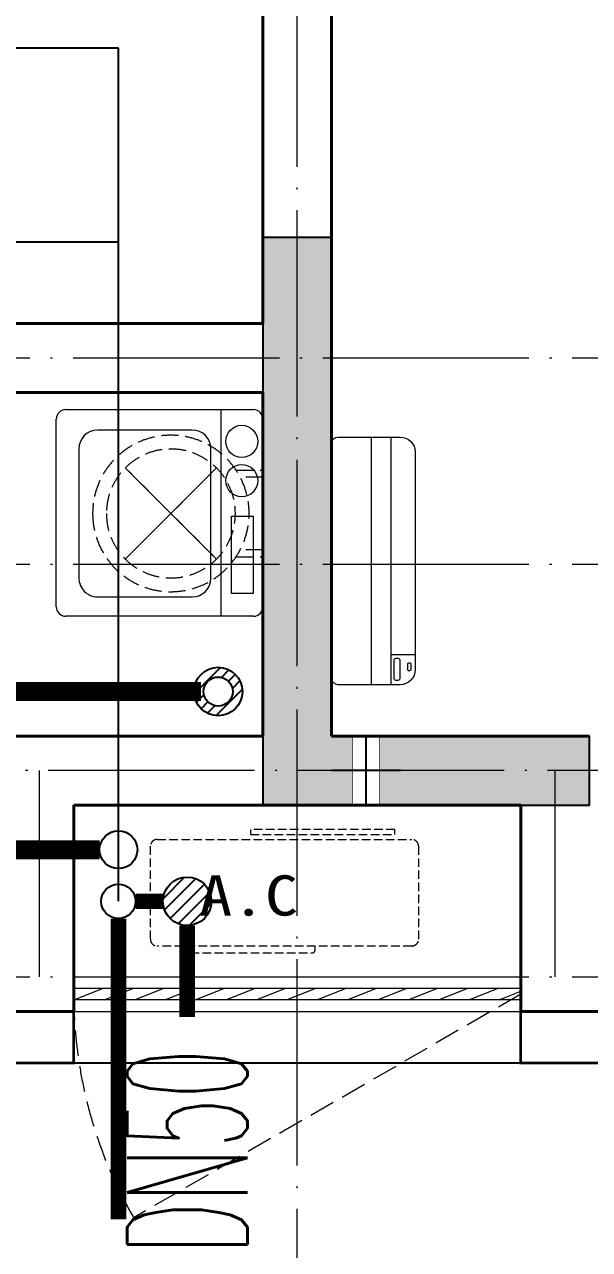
# Model space of a CAD drawing. Extents: x 27938 to 1042331, y -235042 to 1535213.
# Drawn here: x 715123 to 716767, y 672865 to 676427 of the extents above; entities that cross this region are included whole.
import ezdxf

# ---------------------------------------------------------------- set-up
doc = ezdxf.new("R2010")
doc.units = 0
doc.header["$LTSCALE"] = 1000
doc.header["$MEASUREMENT"] = 0
for name, pattern in [('$1$DASH', [0.35, 0.25, -0.1]), ('DASH', [0.35, 0.25, -0.1]), ('DOTE', [2.42, 2, -0.2, 0.02, -0.2])]:
    doc.linetypes.add(name, pattern=pattern)
for name, color, linetype in [('$RECOVER_210609100354-0', 7, 'Continuous'), ('$RECOVER_210609100354-25', 7, 'Continuous'), ('COLUMN', 9, 'Continuous'), ('DIM_凝结', 3, 'Continuous'), ('DIM_污水', 3, 'Continuous'), ('EQUIP_地漏', 7, 'Continuous'), ('PIPE-凝结', 150, 'N'), ('PIPE-污水', 2, 'W'), ('TEXT_凝结', 7, 'Continuous'), ('VPIPE-凝结', 150, 'Continuous'), ('VPIPE-污水', 2, 'W'), ('机电标识类', 1, 'Continuous'), ('看线', 251, 'Continuous')]:
    doc.layers.add(name, color=color, linetype=linetype)
for name, color, linetype, lineweight in [('DOTE', 19, 'DOTE', 9), ('LVTRY', 1, 'Continuous', 13), ('PUB_HATCH', 8, 'Continuous', 9), ('WALL', 9, 'Continuous', 40), ('WINDOW', 8, 'Continuous', 15), ('平面-空调室内机', 176, 'Continuous', 9), ('平面-空调预留孔', 173, 'Continuous', 15), ('空调', 76, 'Continuous', 13)]:
    doc.layers.add(name, color=color, linetype=linetype, lineweight=lineweight)
doc.styles.add('_TWT_PIPEDN', font='SIMPLEX.shx', dxfattribs={"width": 0.6, "oblique": 10, "height": 3, "bigfont": 'HZTXT.shx'})
doc.styles.get("Standard").update_dxf_attribs({"font": 'gbenor.shx', "bigfont": 'gbcbig.shx'})
doc.styles.add('黑体', font='simhei.ttf')
doc.linetypes.add('N', pattern='A,3,-0.2,["N",Standard,S=0.25,R=0,X=-0.1,Y=-0.115],-0.2', length=3.4)
doc.linetypes.add('W', pattern='A,3,-0.2,["W",Standard,S=0.25,R=0,X=-0.1,Y=-0.115],-0.2', length=3.4)

# ---------------------------------------------------------------- blocks, each defined once
blk = doc.blocks.new('HFHFHFHFTF')
at = {"layer": 'PUB_HATCH'}
blk.add_hatch(color=256, dxfattribs=at).paths.add_polyline_path([(570666.6, 365523.7), (569916.6, 365523.7), (569916.6, 366973.7), (569716.6, 366973.7), (569716.6, 365323.7), (570666.6, 365323.7)])
at = {"layer": 'COLUMN', "color": 8}
for p, q in [((569916.6, 366973.7), (569716.6, 366973.7)), ((569716.6, 366973.7), (569716.6, 365323.7)), ((569916.6, 365523.7), (569916.6, 366973.7)), ((570666.6, 365523.7), (569916.6, 365523.7)), ((570666.6, 365323.7), (570666.6, 365523.7)), ((569716.6, 365323.7), (570666.6, 365323.7))]:
    blk.add_line(p, q, dxfattribs=at)
blk = doc.blocks.new('RECTANG')
at = {"color": 0}
for p, q in [((1, 1), (0, 1)), ((0, 1), (0, 0)), ((1, 0), (1, 1)), ((0, 0), (1, 0))]:
    blk.add_line(p, q, dxfattribs=at)
blk = doc.blocks.new('洗衣机')
at = {"layer": 'LVTRY', "color": 0}
for p, q in [((3790993.7, 243444.5), (3790993.7, 242899.1)), ((3791567.4, 243472.1), (3791021, 243472.1)), ((3791116.5, 243472.1), (3791116.5, 242871.5)), ((3791594.6, 242899.1), (3791594.6, 243444.5)), ((3791199, 243412.7), (3791474.9, 243412.7)), ((3791145.1, 242982.5), (3791145.1, 243358)), ((3791528.8, 243358), (3791528.8, 242982.5)), ((3791474.9, 242927.8), (3791199, 242927.8)), ((3791021, 242871.5), (3791567.4, 242871.5))]:
    blk.add_line(p, q, dxfattribs=at)
at = {"layer": 'LVTRY', "color": 0, "extrusion": (0, 0, -1)}
for centre, major_axis, start_param, end_param in [((3791021, 243444.5), (0, 27.6), -1.570796, 0), ((3791567.4, 243444.5), (0, 27.6), 0, 1.570796), ((3791055.1, 243379.8), (0, 46.9), 3.141593, 9.424778), ((3791199, 243358), (0, 54.7), 4.712389, 6.283185), ((3791474.9, 243358), (0, 54.7), 0, 1.570796), ((3791055.1, 243265.7), (0, 46.9), 3.141593, 9.424778), ((3791199, 242982.5), (0, 54.7), 3.141593, 4.712389), ((3791474.9, 242982.5), (0, 54.7), 1.570796, 3.141593), ((3791021, 242899.1), (0, 27.6), 3.141593, 4.712389), ((3791567.4, 242899.1), (0, 27.6), 1.570796, 3.141593)]:
    blk.add_ellipse(centre, major_axis=major_axis, ratio=0.986385, start_param=start_param, end_param=end_param, dxfattribs=at)
at = {"layer": 'LVTRY', "color": 8, "xscale": 63.25620569481588, "yscale": 224.5369532744355, "zscale": 64.12934308941763, "rotation": 180}
blk.add_blockref('RECTANG', (3791085.2, 243162.4), dxfattribs=at)
blk = doc.blocks.new('dnfhfn')
at = {"color": 0, "linetype": '$1$DASH', "ltscale": 0.2}
for p, q in [((101.9, 495, 0), (121.9, 495, 0)), ((101.9, 417.2, 0), (101.9, 495, 0)), ((121.9, 495, 0), (121.9, 429, 0)), ((353.1, 495, 0), (333.1, 495, 0)), ((333.1, 495, 0), (333.1, 429, 0)), ((353.1, 417.2, 0), (353.1, 495, 0))]:
    blk.add_line(p, q, dxfattribs=at)
at = {"color": 0, "linetype": '$1$DASH', "ltscale": 0.2, "elevation": 0}
for points in [[(94.9, 360.1), (94.9, 360.1), (360.1, 94.9), (360.1, 94.9)], [(360.1, 360.1), (94.9, 94.9), (94.9, 94.9), (360.1, 360.1)]]:
    blk.add_lwpolyline(points, close=True, dxfattribs=at)
at = {"color": 0, "linetype": '$1$DASH', "ltscale": 0.2}
for radius in [227.5, 187.5]:
    blk.add_circle((227.5, 227.5, 0), radius, dxfattribs=at)
blk = doc.blocks.new('dongkong')
at = {"color": 0}
blk.add_wipeout([(-603756, 210771), (-603756, 210570.8), (-603836, 210570.8), (-603836, 210771)], dxfattribs=at)
at = {"layer": '机电标识类', "color": 0, "linetype": 'DASH', "ltscale": 400}
for p, q in [((-603796, 210771), (-603796, 210570.8)), ((-603896, 210670.7), (-603696, 210670.7))]:
    blk.add_line(p, q, dxfattribs=at)
at = {"layer": '空调', "color": 0, "linetype": 'DASH', "const_width": 2}
blk.add_lwpolyline([(-603756, 210771), (-603756, 210570.8), (-603836, 210570.8), (-603836, 210771)], close=True, dxfattribs=at)
blk = doc.blocks.new('A$C001338C2')
at = {"color": 0}
for p, q in [((845, 303.6), (55, 303.6)), ((109.1, 214.8), (109.1, 303.6)), ((0, 248.6), (0, 22)), ((900, 22), (900, 248.6)), ((22, 0), (878, 0))]:
    blk.add_line(p, q, dxfattribs=at)
at = {"color": 0, "lineweight": 5}
for p, q in [((900, 214.8), (0, 214.8)), ((900, 143.2), (0, 143.2))]:
    blk.add_line(p, q, dxfattribs=at)
at = {"color": 0}
for points in [[(73.1, 275), (56.8, 275, -0.414214), (51.3, 280.5), (51.3, 283.4, -0.414214), (56.8, 288.9), (73.1, 288.9, -0.414214), (78.6, 283.4), (78.6, 280.5, -0.414214)], [(89.2, 226.4), (22.2, 226.4, -0.414214), (16.7, 231.9), (16.7, 243.1, -0.414214), (22.2, 248.6), (89.2, 248.6, -0.414214), (94.7, 243.1), (94.7, 231.9, -0.414214)]]:
    blk.add_lwpolyline(points, format="xyb", close=True, dxfattribs=at)
for centre, radius, start, end in [((55, 248.6), 55, 90, 180), ((845, 248.6), 55, 360, 90), ((22, 22), 22, 180, 270), ((878, 22), 22, 270, 360)]:
    blk.add_arc(centre, radius, start, end, dxfattribs=at)
blk = doc.blocks.new('gsergvr')
at = {"layer": '平面-空调预留孔', "color": 0, "linetype": 'DASH', "ltscale": 0.1}
for p, q in [((34075.4, 17176.2), (34075.4, 17166.2)), ((34448.2, 17166.2), (34448.2, 17176.2)), ((34085.4, 17156.2), (34438.2, 17156.2))]:
    blk.add_line(p, q, dxfattribs=at)
blk.add_lwpolyline([(34679.3, 17515.3), (34259.5, 17515.3), (34259.5, 17500.2), (34679.3, 17500.2)], close=True, dxfattribs=at)
blk.add_lwpolyline([(34728.6, 17176.2), (33988.6, 17176.2, -0.414214), (33968.6, 17196.2), (33968.6, 17466.2, -0.414214), (33988.6, 17486.2), (34728.6, 17486.2, -0.414214), (34748.6, 17466.2), (34748.6, 17196.2, -0.414214)], format="xyb", close=True, dxfattribs=at)
for centre, start, end in [((34085.4, 17166.2), 180, 270), ((34438.2, 17166.2), 270, 0)]:
    blk.add_arc(centre, 10, start, end, dxfattribs=at)
at = {"layer": '平面-空调预留孔', "color": 0, "linetype": 'DASH', "ltscale": 0.1, "style": '黑体', "width": 1.2}
blk.add_text('A.C', height=117.05, dxfattribs=at).set_placement((34110.9, 17264.8))
blk = doc.blocks.new('rtyryrtyeeretee')
at = {"layer": '平面-空调预留孔', "color": 8}
blk.add_blockref('gsergvr', (635673.5, 326705.8), dxfattribs=at)
blk = doc.blocks.new('HFTHFFGHFH')
at = {"layer": 'DOTE', "linetype": 'DOTE', "ltscale": 0.3}
for p, q in [((569816.6, 594448.8), (569816.6, 612948.8)), ((534316.6, 598248.8), (587116.6, 598248.8)), ((534316.6, 597648.8), (587116.6, 597648.8)), ((587116.6, 597048.8), (534316.6, 597048.8)), ((569066.6, 596448.8), (569066.6, 597048.8)), ((570566.6, 596448.8), (570566.6, 597048.8)), ((534316.6, 596448.8), (587116.6, 596448.8))]:
    blk.add_line(p, q, dxfattribs=at)
blk = doc.blocks.new('$WINLIB2D$00000039')
at = {"color": 0}
for points in [[(-0.5, 0.5), (-0.5, -0.5)], [(0.5, 0.5), (-0.5, 0.5)], [(0.5, -0.5), (0.5, 0.5)], [(-0.5, 0.1667), (0.5, 0.1667)], [(-0.3839, -0.1667), (-0.448, 0.1667)], [(-0.3159, -0.1667), (-0.38, 0.1667)], [(-0.2479, -0.1667), (-0.312, 0.1667)], [(-0.1799, -0.1667), (-0.244, 0.1667)], [(-0.1119, -0.1667), (-0.176, 0.1667)], [(-0.0439, -0.1667), (-0.108, 0.1667)], [(0.0241, -0.1667), (-0.04, 0.1667)], [(0.0921, -0.1667), (0.028, 0.1667)], [(0.16, -0.1667), (0.0959, 0.1667)], [(0.228, -0.1667), (0.1639, 0.1667)], [(0.296, -0.1667), (0.2319, 0.1667)], [(0.364, -0.1667), (0.2999, 0.1667)], [(0.432, -0.1667), (0.3679, 0.1667)], [(0.5, -0.1667), (0.4359, 0.1667)], [(-0.4519, -0.1667), (-0.5, 0.0836)], [(-0.5, -0.1667), (0.5, -0.1667)], [(0.5, -0.5), (-0.5, -0.5)]]:
    blk.add_lwpolyline(points, dxfattribs=at)
blk = doc.blocks.new('$TwtSys$00000141')
for p, q in [((-141.3, 11.5), (-15.1, 137.7)), ((-141.3, 11.5), (-15.1, 137.7)), ((-130.8, -52.6), (52.6, 130.8)), ((-130.8, -52.6), (52.6, 130.8)), ((-99.7, -99.7), (99.7, 99.7)), ((-99.7, -99.7), (99.7, 99.7)), ((-48.5, -130.6), (131.4, 49.3)), ((-48.5, -130.6), (131.4, 49.3)), ((17.1, -138.4), (138.4, -17.1)), ((17.1, -138.4), (138.4, -17.1))]:
    blk.add_line(p, q)
blk.add_circle((0, 0), 141)
blk.add_circle((0, 0), 141)
blk = doc.blocks.new('$TwtSys$00000543')
for p, q in [((-140.4, -12.8), (12.8, 140.4)), ((18.7, 82.5), (62.6, 126.4)), ((59.8, 59.8), (99.7, 99.7)), ((-12.8, -140.4), (140.4, 12.8)), ((82.5, 18.7), (126.4, 62.6)), ((-126.4, -62.6), (-82.5, -18.7)), ((-99.7, -99.7), (-59.8, -59.8)), ((-62.6, -126.4), (-18.7, -82.5))]:
    blk.add_line(p, q)
for radius in [141, 84.6]:
    blk.add_circle((0, 0), radius)

msp = doc.modelspace()

# ---------------------------------------------------------------- linework, layer by layer
at = {"layer": '$RECOVER_210609100354-0', "color": 8, "const_width": 8}
for points in [[(714966.6, 673557.2), (714966.6, 673407.2), (715266.6, 673407.2), (715266.6, 673557.2)], [(716566.6, 673557.2), (716566.6, 673407.2), (716866.6, 673407.2), (716866.6, 673557.2)]]:
    msp.add_lwpolyline(points, dxfattribs=at)
at = {"layer": 'DIM_凝结'}
for p, q in [((715396.6, 675793.5), (714419.7, 675793.5)), ((715396.6, 673877.2), (715396.6, 675793.5))]:
    msp.add_line(p, q, dxfattribs=at)
at = {"layer": 'DIM_污水'}
for p, q in [((715396.6, 676358.1), (714341.3, 676358.1)), ((715396.6, 674027.2), (715396.6, 676358.1))]:
    msp.add_line(p, q, dxfattribs=at)
at = {"layer": 'PIPE-凝结', "const_width": 45}
for points in [[(715446.6, 673877.2), (715526.1, 673877.2)], [(715396.6, 673827.2), (715396.6, 672952.4)], [(715596.6, 673806.7), (715596.6, 673540.7)]]:
    msp.add_lwpolyline(points, dxfattribs=at)
at = {"layer": 'PIPE-污水', "const_width": 55}
for points in [[(715636.6, 674487.2), (714756.6, 674487.2)], [(715341.6, 674027.2), (714796.6, 674027.2)]]:
    msp.add_lwpolyline(points, dxfattribs=at)
at = {"layer": 'VPIPE-凝结'}
msp.add_circle((715396.6, 673877.2), 50, dxfattribs=at)
at = {"layer": 'VPIPE-污水'}
msp.add_circle((715396.6, 674027.2), 55, dxfattribs=at)
at = {"layer": 'WALL', "color": 8}
for p, q in [((715816.6, 678507.2), (715816.6, 675557.2)), ((716016.6, 678307.2), (716016.6, 675457.2)), ((715816.6, 675557.2), (714866.6, 675557.2)), ((714866.6, 675357.2), (715816.6, 675357.2)), ((715816.6, 675357.2), (715816.6, 674357.2)), ((715816.6, 674357.2), (715066.6, 674357.2)), ((715266.6, 674157.2), (715266.6, 673557.2)), ((715916.6, 674157.2), (715266.6, 674157.2)), ((716566.6, 674157.2), (716566.6, 673557.2)), ((715266.6, 673557.2), (714966.6, 673557.2)), ((716566.6, 673557.2), (716866.6, 673557.2))]:
    msp.add_line(p, q, dxfattribs=at)
at = {"layer": 'WINDOW', "color": 8, "linetype": 'DASH', "ltscale": 0.3}
msp.add_lwpolyline([(716566.6, 673607.2), (715440.7, 672957.2, -0.131652), (715266.6, 673607.2)], format="xyb", dxfattribs=at)
at = {"layer": '看线', "color": 8, "ltscale": 0.5}
msp.add_lwpolyline([(715266.6, 673407.2), (716566.6, 673407.2)], dxfattribs=at)

# ---------------------------------------------------------------- block references
at = {"layer": '$RECOVER_210609100354-25', "color": 8, "xscale": -1}
msp.add_blockref('洗衣机', (4506810.4, 431834.8), dxfattribs=at)
at = {"color": 8}
for name, p in [('HFHFHFHFTF', (146100, 308833.4)), ('rtyryrtyeeretee', (45847.4, 329865.2))]:
    msp.add_blockref(name, p, dxfattribs=at)
at = {"layer": 'EQUIP_地漏', "xscale": 0.5, "yscale": 0.5, "zscale": 0.5}
msp.add_blockref('$TwtSys$00000543', (715686.6, 674487.2), dxfattribs=at)
at = {"layer": 'EQUIP_地漏', "xscale": 0.5, "yscale": 0.5, "zscale": 0.5, "rotation": 180}
msp.add_blockref('$TwtSys$00000141', (715596.6, 673877.2), dxfattribs=at)
at = {"layer": 'WINDOW', "xscale": 1299.999999983003, "yscale": -100, "zscale": 1299.999999983003, "rotation": 180}
msp.add_blockref('$WINLIB2D$00000039', (715916.6, 673607.2), dxfattribs=at)
at = {"layer": '平面-空调预留孔', "color": 8, "xscale": -1, "rotation": 270}
msp.add_blockref('dnfhfn', (715321.6, 674777.5, 0), dxfattribs=at)
at = {"layer": '平面-空调预留孔', "color": 8, "xscale": -0.800000000046565, "yscale": 0.800000000046565, "zscale": 0.800000000046565, "rotation": 269.9999997665698}
msp.add_blockref('A$C001338C2', (716016.8, 674507.2), dxfattribs=at)

# ---------------------------------------------------------------- texts
at = {"layer": 'TEXT_凝结', "style": '_TWT_PIPEDN', "width": 0.48}
msp.add_text('DN50', height=350, rotation=90, dxfattribs=at).set_placement((715771.6, 672850.1))

# ---------------------------------------------------------------- next in the draw order: block references
at = {"layer": '平面-空调室内机', "color": 8, "ltscale": 0.3, "rotation": 180}
msp.add_blockref('dongkong', (112320.6, 884928), dxfattribs=at)

# ---------------------------------------------------------------- next in the draw order: linework, layer by layer
at = {"layer": 'WALL', "color": 8}
for p, q in [((716016.6, 675457.2), (716016.6, 674357.2)), ((716766.6, 674357.2), (716016.6, 674357.2)), ((716566.6, 674157.2), (715916.6, 674157.2))]:
    msp.add_line(p, q, dxfattribs=at)

# ---------------------------------------------------------------- next in the draw order: block references
msp.add_blockref('HFTHFFGHFH', (146100, 77208.4))

doc.saveas('drawing.dxf')
